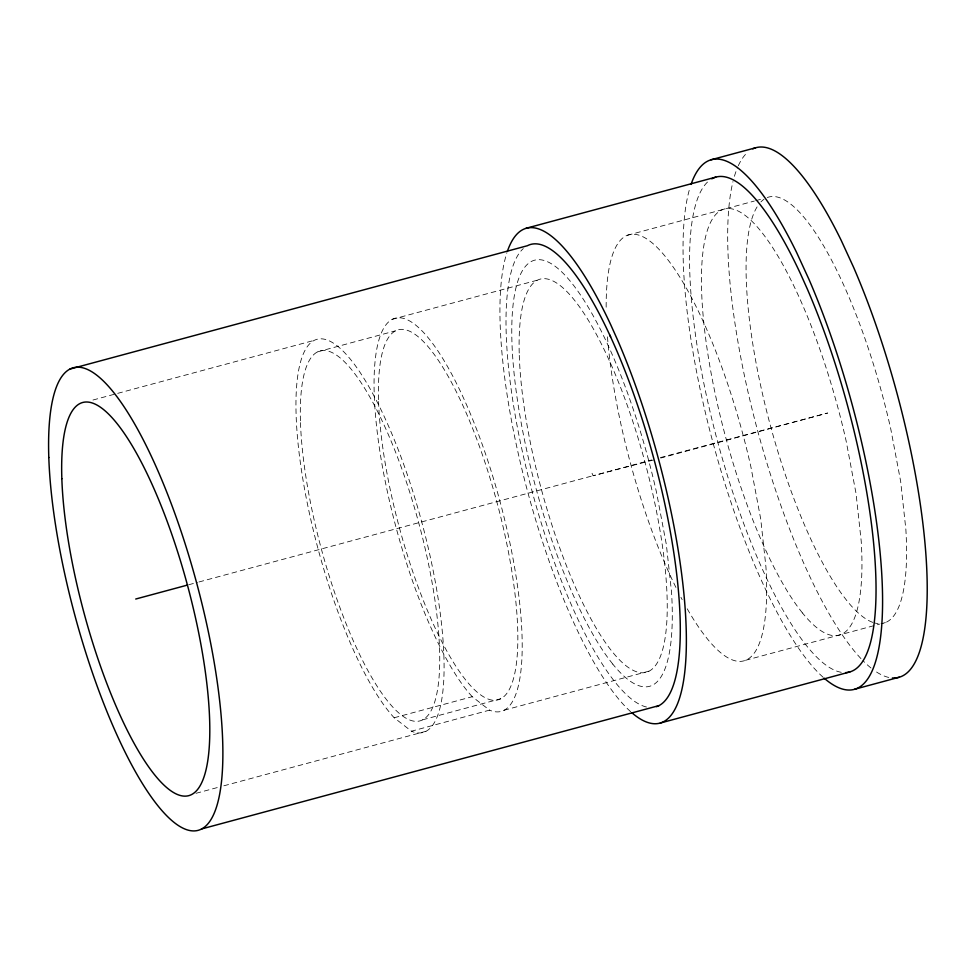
<?xml version="1.0" encoding="UTF-8"?>
<svg xmlns="http://www.w3.org/2000/svg" width="976" height="976" viewBox="0 0 976 976"><rect width="100%" height="100%" fill="white"/><g stroke="black" fill="none" stroke-linecap="round" stroke-linejoin="round"><path stroke-width="0.73" stroke-dasharray="4.88 3.66" d="M627.361 235.289L754.314 201.056M755.753 200.666L762.951 198.726M92.976 400.026L314.089 340.392M392.193 319.335L537.227 280.222M317.383 351.897L395.475 330.827M188.661 584.758L197.481 582.379M198.958 581.977L593.152 475.678M592.029 473.25L593.14 475.739L651.712 459.94M660.496 457.573L827.672 413.019L660.728 458.037M653.408 460.013L593.14 475.739M394.158 717.763L472.25 696.705L489.549 710.138L411.457 731.195L394.158 717.763A203.618 53.558 74.9 0 1 296.35 390.254A203.618 53.558 74.9 0 1 408.114 477.008A203.618 53.558 74.9 0 1 411.457 731.195M422.632 719.812L500.737 698.755M196.017 793.305L217.977 787.388M223.846 785.802L425.926 731.305M504.019 710.247L649.064 671.134M745.469 660.313L879.62 624.14M881.06 623.749L885.378 622.59M841.263 672.305A256.31 67.417 74.9 0 1 718.104 443.433A256.31 67.417 74.9 0 1 708.137 181.475M630.63 711.675A256.31 67.417 74.9 0 1 528.016 493.039A256.31 67.417 74.9 0 1 506.947 252.65M888.77 677.429A274.293 72.139 74.9 0 1 874.325 670.512M870.97 667.974A274.293 72.139 74.9 0 1 862.918 660.642M860.966 658.605A274.293 72.139 74.9 0 1 757.437 429.965A274.293 72.139 74.9 0 1 732.988 181.585M734.416 176.302A274.293 72.139 74.9 0 1 737.758 166.981M738.307 165.737A274.293 72.139 74.9 0 1 747.531 152.39M823.122 677.271A274.293 72.139 74.9 0 1 713.554 444.775A274.293 72.139 74.9 0 1 690.166 187.075M878.107 623.579A220.649 58.035 74.9 0 1 874.154 622.81M872.8 622.371A220.649 58.035 74.9 0 1 847.07 600.923L842.166 594.518A220.649 58.035 74.9 0 1 760.414 384.495A220.649 58.035 74.9 0 1 758.132 205.314M760.926 201.898A220.649 58.035 74.9 0 1 763.976 199.311M767.27 197.555A220.649 58.035 74.9 0 1 890.771 428.976L900.641 481.29L905.838 529.126A220.649 58.035 74.9 0 1 881.853 623.505M687.226 608.804A220.649 58.035 74.9 0 0 702.256 632.253L707.161 638.646A220.649 58.035 74.9 0 0 765.928 566.849L760.731 519.012L750.861 466.699A220.649 58.035 74.9 0 0 660.166 250.576A220.649 58.035 74.9 0 0 606.194 310.38M682.187 599.679A220.649 58.035 74.9 0 1 680.931 597.3M675.917 587.43A220.649 58.035 74.9 0 1 607.279 334.378M646.502 707.014A239.547 63.001 74.9 0 1 532.115 491.355A239.547 63.001 74.9 0 1 523.295 248.587M472.25 696.705A203.618 53.558 74.9 0 1 374.455 369.184A203.618 53.558 74.9 0 1 486.219 455.938A203.618 53.558 74.9 0 1 489.549 710.138M802.443 612.952L797.538 606.56A220.649 58.035 74.9 0 1 706.185 342.527A220.649 58.035 74.9 0 1 743.797 214.415A220.649 58.035 74.9 0 1 846.143 441.006L856.013 493.319L861.21 541.155A220.649 58.035 74.9 0 1 802.443 612.952M612.769 664.107L607.865 657.702A220.649 58.035 74.9 0 1 516.511 393.67A220.649 58.035 74.9 0 1 554.124 265.557A220.649 58.035 74.9 0 1 656.47 492.16L666.34 544.474L671.549 592.31A220.649 58.035 74.9 0 1 612.769 664.107M519.281 355.349A203.618 53.558 74.9 0 0 634.595 671.024A203.618 53.558 74.9 0 0 625.579 400.66A203.618 53.558 74.9 0 0 519.281 355.349M300.486 422.608A191.638 50.41 74.9 0 0 409.017 719.702A191.638 50.41 74.9 0 0 400.526 465.247A191.638 50.41 74.9 0 0 300.486 422.608M378.578 401.551A191.638 50.41 74.9 0 0 487.109 698.645A191.638 50.41 74.9 0 0 478.63 444.19A191.638 50.41 74.9 0 0 378.578 401.551"/><path stroke-width="1.46" d="M711.016 159.796L755.644 147.766M526.052 228.299L715.725 177.144M69.918 369.087L527.369 245.732A239.547 63.001 74.9 0 1 651.687 450.912A239.547 63.001 74.9 0 1 656.397 706.697M135.713 599.032L187.185 585.149M201.495 828.978L658.934 705.624M660.24 723.057L849.913 671.915M854.622 689.263L899.25 677.222M609.719 334.939L610.622 336.866M711.797 178.828A256.31 67.417 74.9 0 1 800.491 273.792L807.213 288.774A256.31 67.417 74.9 0 1 873.41 541.094A256.31 67.417 74.9 0 1 845.704 672.586M892.406 677.942A274.293 72.139 74.9 0 0 924.76 540.911A274.293 72.139 74.9 0 0 853.549 267.217L841.239 240.45A274.293 72.139 74.9 0 0 752.813 148.852M824.073 678.113A274.293 72.139 74.9 0 0 882.255 584.404A274.293 72.139 74.9 0 0 808.921 279.258L796.611 252.479A274.293 72.139 74.9 0 0 691.045 184.403M631.704 712.614A256.31 67.417 74.9 0 0 686.067 625.067A256.31 67.417 74.9 0 0 617.54 339.929L610.817 324.947A256.31 67.417 74.9 0 0 507.398 251.296M61.842 478.716A203.618 53.558 74.9 0 0 177.156 794.379A203.618 53.558 74.9 0 0 168.14 524.014A203.618 53.558 74.9 0 0 61.842 478.716M48.8 457.476A239.547 63.001 74.9 0 0 184.464 828.844A239.547 63.001 74.9 0 0 173.862 510.777A239.547 63.001 74.9 0 0 48.8 457.476"/></g></svg>
